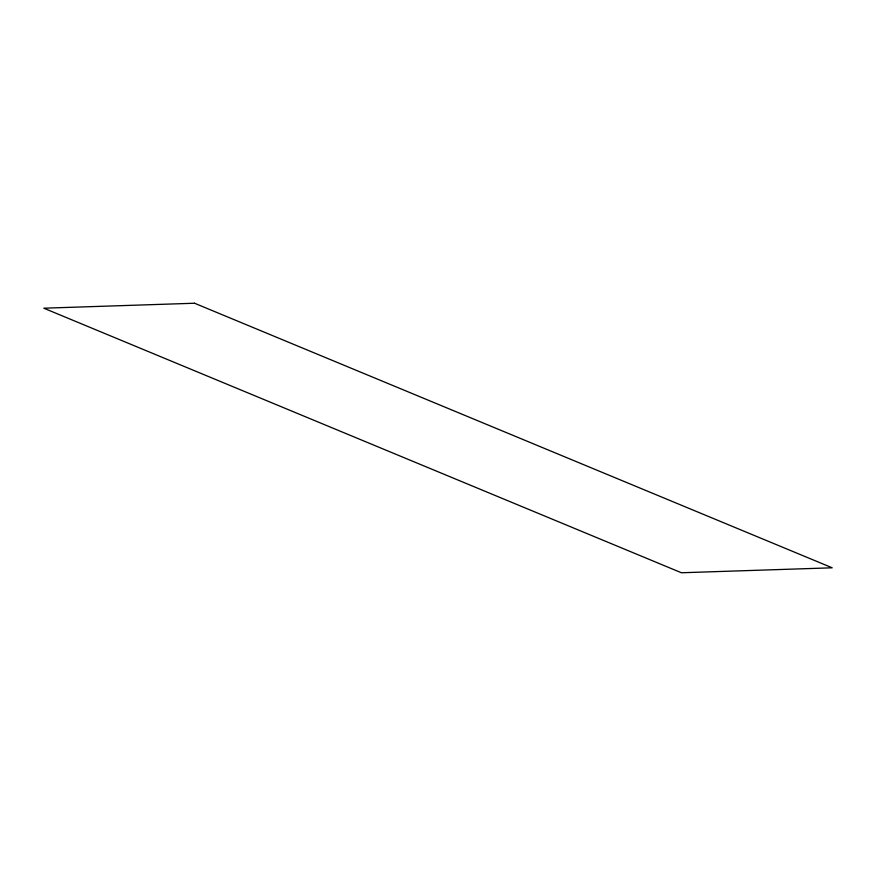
<?xml version="1.0" encoding="UTF-8"?>
<svg xmlns="http://www.w3.org/2000/svg" width="876" height="876" viewBox="0 0 876 876"><rect width="100%" height="100%" fill="white"/><g stroke="black" fill="none" stroke-linecap="round" stroke-linejoin="round"><path stroke-width="1.31" d="M194.56 303.238L43.8 308.199L681.44 572.762L832.2 567.801L194.56 303.238"/></g></svg>
